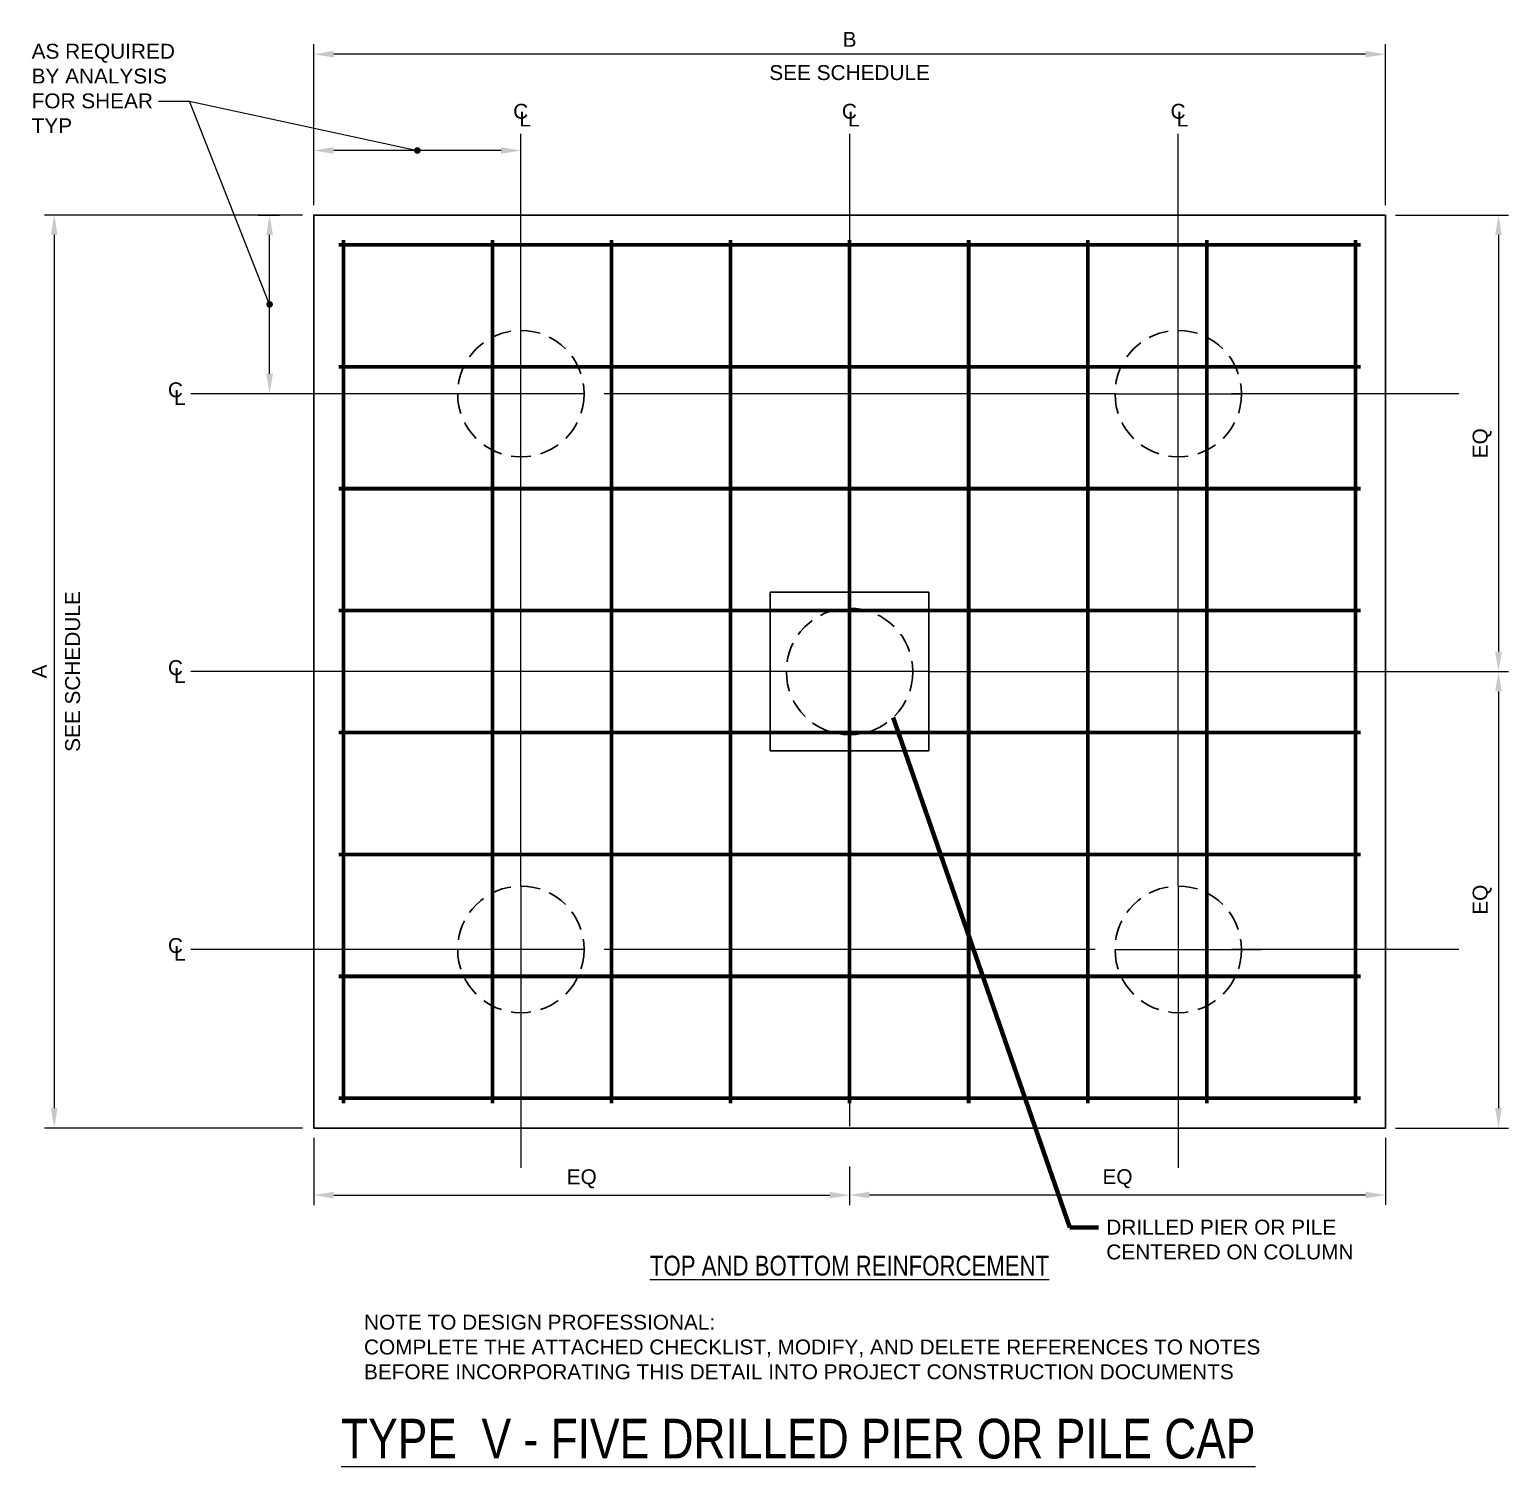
# Model space of a CAD drawing. Header units: inches. Extents: x -73 to 81, y 1208 to 1448.
# Drawn here: x -73.3 to 75.8, y 1207.6 to 1352.4 of the extents above; entities that cross this region are included whole.
import ezdxf

# ---------------------------------------------------------------- set-up
doc = ezdxf.new("R2010")
doc.units = ezdxf.units.IN
doc.header["$LTSCALE"] = 5
doc.header["$MEASUREMENT"] = 0
for name, pattern in [('CENTER', [2, 1.25, -0.25, 0.25, -0.25]), ('CENTERX2', [4, 2.5, -0.5, 0.5, -0.5]), ('HIDDENX2', [0.75, 0.5, -0.25])]:
    doc.linetypes.add(name, pattern=pattern)
for name, color, linetype, lineweight in [('S-ANNO-DIMS', 1, 'Continuous', 20), ('S-ANNO-TEXT', 7, 'Continuous', 20), ('S-DETL', 3, 'Continuous', 30), ('S-GRID', 9, 'CENTER', 20)]:
    doc.layers.add(name, color=color, linetype=linetype, lineweight=lineweight)
doc.styles.add('Romans', font='arial.ttf')
doc.dimstyles.get("Standard").update_dxf_attribs({"dimtxt": 0.18, "dimasz": 0.18, "dimexe": 0.18, "dimexo": 0.0625, "dimgap": 0.09, "dimtad": 0, "dimtih": 1, "dimtoh": 1, "dimdec": 4, "dimzin": 0, "dimdsep": 46, "dimtxsty": 'Standard', "dimcen": 0.09, "dimadec": 0, "dimazin": 0, "dimtfac": 1, "dimtdec": 4, "dimtofl": 0, "dimtmove": 0, "dimatfit": 3, "dimfxl": 1, "dimtolj": 1, "dimtzin": 0, "dimarcsym": 0})

# ---------------------------------------------------------------- blocks, each defined once
blk = doc.blocks.new('*D3')
at = {"layer": 'Defpoints', "color": 0, "transparency": 16777216}
for p in [(-44.77, 1333.71), (-70.78, 1241.71), (-44.77, 1241.71)]:
    blk.add_point(p, dxfattribs=at)
at = {"layer": 'S-ANNO-DIMS', "transparency": 16777216}
for p, q in [((-45.77, 1333.71), (-71.78, 1333.71)), ((-70.78, 1331.71), (-70.78, 1243.71)), ((-45.77, 1241.71), (-71.78, 1241.71))]:
    blk.add_line(p, q, dxfattribs=at)
for points in [[(-71.12, 1331.71), (-70.45, 1331.71), (-70.78, 1333.71)], [(-71.12, 1243.71), (-70.45, 1243.71), (-70.78, 1241.71)]]:
    blk.add_solid(points, dxfattribs=at)
at = {"layer": 'S-ANNO-DIMS', "transparency": 16777216, "insert": (-72.28, 1287.71), "char_height": 1.5, "attachment_point": 5, "rotation": 90, "style": 'Romans'}
blk.add_mtext('\\A1;A', dxfattribs=at)
blk = doc.blocks.new('*D4')
at = {"layer": 'Defpoints', "color": 0, "transparency": 16777216}
for p in [(-44.62, 1349.91), (-44.62, 1333.71), (63.38, 1333.71)]:
    blk.add_point(p, dxfattribs=at)
at = {"layer": 'S-ANNO-DIMS', "transparency": 16777216}
for p, q in [((-44.62, 1334.71), (-44.62, 1350.91)), ((63.38, 1334.71), (63.38, 1350.91)), ((61.38, 1349.91), (-42.62, 1349.91))]:
    blk.add_line(p, q, dxfattribs=at)
for points in [[(-42.62, 1350.25), (-42.62, 1349.58), (-44.62, 1349.91)], [(61.38, 1350.25), (61.38, 1349.58), (63.38, 1349.91)]]:
    blk.add_solid(points, dxfattribs=at)
at = {"layer": 'S-ANNO-DIMS', "transparency": 16777216, "insert": (9.38, 1351.41), "char_height": 1.5, "attachment_point": 5, "style": 'Romans'}
blk.add_mtext('\\A1;B', dxfattribs=at)
blk = doc.blocks.new('*D5')
at = {"layer": 'Defpoints', "color": 0, "transparency": 16777216}
for p in [(-44.62, 1340.21), (-44.62, 1339.76), (-23.75, 1337)]:
    blk.add_point(p, dxfattribs=at)
at = {"layer": 'S-ANNO-DIMS', "transparency": 16777216}
blk.add_line((-25.75, 1340.21), (-42.62, 1340.21), dxfattribs=at)
for points in [[(-42.62, 1340.55), (-42.62, 1339.88), (-44.62, 1340.21)], [(-25.75, 1340.55), (-25.75, 1339.88), (-23.75, 1340.21)]]:
    blk.add_solid(points, dxfattribs=at)
at = {"layer": 'S-ANNO-DIMS', "transparency": 16777216, "insert": (-34.19, 1341.71), "char_height": 1.5, "attachment_point": 5, "style": 'Romans'}
blk.add_mtext('\\A1;  ', dxfattribs=at)
blk = doc.blocks.new('*D7')
at = {"layer": 'Defpoints', "color": 0, "transparency": 16777216}
for p in [(63.38, 1333.71), (74.78, 1287.71), (74.78, 1287.71)]:
    blk.add_point(p, dxfattribs=at)
at = {"layer": 'S-ANNO-DIMS', "transparency": 16777216}
for p, q in [((64.38, 1333.71), (75.78, 1333.71)), ((74.78, 1331.71), (74.78, 1289.71))]:
    blk.add_line(p, q, dxfattribs=at)
for points in [[(74.44, 1331.71), (75.11, 1331.71), (74.78, 1333.71)], [(74.44, 1289.71), (75.11, 1289.71), (74.78, 1287.71)]]:
    blk.add_solid(points, dxfattribs=at)
at = {"layer": 'S-ANNO-DIMS', "transparency": 16777216, "insert": (73.13, 1310.71), "char_height": 1.5, "attachment_point": 5, "rotation": 90, "style": 'Romans'}
blk.add_mtext('\\A1;EQ', dxfattribs=at)
blk = doc.blocks.new('*D0')
at = {"layer": 'Defpoints', "color": 0, "transparency": 16777216}
for p in [(74.78, 1287.71), (63.38, 1241.71), (74.78, 1241.71)]:
    blk.add_point(p, dxfattribs=at)
at = {"layer": 'S-ANNO-DIMS', "transparency": 16777216}
for p, q in [((74.78, 1285.71), (74.78, 1243.71)), ((64.38, 1241.71), (75.78, 1241.71))]:
    blk.add_line(p, q, dxfattribs=at)
for points in [[(74.44, 1285.71), (75.11, 1285.71), (74.78, 1287.71)], [(74.44, 1243.71), (75.11, 1243.71), (74.78, 1241.71)]]:
    blk.add_solid(points, dxfattribs=at)
at = {"layer": 'S-ANNO-DIMS', "transparency": 16777216, "insert": (73.13, 1264.71), "char_height": 1.5, "attachment_point": 5, "rotation": 90, "style": 'Romans'}
blk.add_mtext('\\A1;EQ', dxfattribs=at)
blk = doc.blocks.new('*D1')
at = {"layer": 'Defpoints', "color": 0, "transparency": 16777216}
for p in [(-44.62, 1241.71), (9.38, 1238.82), (9.38, 1234.95)]:
    blk.add_point(p, dxfattribs=at)
at = {"layer": 'S-ANNO-DIMS', "transparency": 16777216}
for p, q in [((-44.62, 1240.71), (-44.62, 1233.95)), ((9.38, 1237.82), (9.38, 1233.95)), ((-42.62, 1234.95), (7.38, 1234.95))]:
    blk.add_line(p, q, dxfattribs=at)
for points in [[(-42.62, 1235.28), (-42.62, 1234.61), (-44.62, 1234.95)], [(7.38, 1235.28), (7.38, 1234.61), (9.38, 1234.95)]]:
    blk.add_solid(points, dxfattribs=at)
at = {"layer": 'S-ANNO-DIMS', "transparency": 16777216, "insert": (-17.62, 1236.59), "char_height": 1.5, "attachment_point": 5, "style": 'Romans'}
blk.add_mtext('\\A1;EQ', dxfattribs=at)
blk = doc.blocks.new('*D2')
at = {"layer": 'Defpoints', "color": 0, "transparency": 16777216}
for p in [(63.38, 1241.71), (9.38, 1238.82), (63.38, 1234.96)]:
    blk.add_point(p, dxfattribs=at)
at = {"layer": 'S-ANNO-DIMS', "transparency": 16777216}
for p, q in [((63.38, 1240.71), (63.38, 1233.96)), ((9.38, 1237.82), (9.38, 1233.96)), ((11.38, 1234.96), (61.38, 1234.96))]:
    blk.add_line(p, q, dxfattribs=at)
for points in [[(11.38, 1235.29), (11.38, 1234.63), (9.38, 1234.96)], [(61.38, 1235.29), (61.38, 1234.63), (63.38, 1234.96)]]:
    blk.add_solid(points, dxfattribs=at)
at = {"layer": 'S-ANNO-DIMS', "transparency": 16777216, "insert": (36.38, 1236.6), "char_height": 1.5, "attachment_point": 5, "style": 'Romans'}
blk.add_mtext('\\A1;EQ', dxfattribs=at)
blk = doc.blocks.new('*D13')
at = {"layer": 'Defpoints', "color": 0, "transparency": 16777216}
for p in [(-51.28, 1333.71), (-49.08, 1333.71), (-44.62, 1315.71)]:
    blk.add_point(p, dxfattribs=at)
at = {"layer": 'S-ANNO-DIMS', "transparency": 16777216}
for p, q in [((-50.28, 1333.71), (-48.08, 1333.71)), ((-49.08, 1317.71), (-49.08, 1331.71))]:
    blk.add_line(p, q, dxfattribs=at)
for points in [[(-49.41, 1331.71), (-48.74, 1331.71), (-49.08, 1333.71)], [(-49.41, 1317.71), (-48.74, 1317.71), (-49.08, 1315.71)]]:
    blk.add_solid(points, dxfattribs=at)

msp = doc.modelspace()

# ---------------------------------------------------------------- linework, layer by layer
at = {"layer": 'S-ANNO-DIMS'}
for p, q in [((-60.2642373, 1345.1769438), (-57.1598717, 1345.1769438)), ((-49.0772012, 1324.7066555), (-57.1598717, 1345.1769438)), ((-57.1598717, 1345.1769438), (-34.1858263, 1340.2146911))]:
    msp.add_line(p, q, dxfattribs=at)
at = {"layer": 'S-ANNO-DIMS', "const_width": 0.3333333}
for points in [[(-34.3524929, 1340.2146911, 1), (-34.0191596, 1340.2146911, 1)], [(-49.2438679, 1324.7066555, 1), (-48.9105345, 1324.7066555, 1)]]:
    msp.add_lwpolyline(points, format="xyb", close=True, dxfattribs=at)
at = {"layer": 'S-DETL'}
for p, q in [((1.3769096, 1295.7066555), (1.3769096, 1279.7066555)), ((17.3769096, 1295.7066555), (1.3769096, 1295.7066555)), ((17.3769096, 1295.7066555), (17.3769096, 1279.7066555)), ((17.3769096, 1279.7066555), (1.3769096, 1279.7066555))]:
    msp.add_line(p, q, dxfattribs=at)
msp.add_lwpolyline([(63.3769096, 1333.7066555), (-44.6230904, 1333.7066555), (-44.6230904, 1241.7066555), (63.3769096, 1241.7066555), (63.3769096, 1333.7066555)], dxfattribs=at)
at = {"layer": 'S-DETL', "const_width": 0.375}
for points in [[(-41.6230904, 1244.2066555), (-41.6230904, 1331.2066555)], [(-26.6230904, 1244.2066555), (-26.6230904, 1331.2066555)], [(-14.6230904, 1244.2066555), (-14.6230904, 1331.2066555)], [(-2.6230904, 1244.2066555), (-2.6230904, 1331.2066555)], [(9.3769096, 1244.2066555), (9.3769096, 1331.2066555)], [(21.3769096, 1244.2066555), (21.3769096, 1331.2066555)], [(33.3769096, 1244.2066555), (33.3769096, 1331.2066555)], [(45.3769096, 1244.2066555), (45.3769096, 1331.2066555)], [(60.3769096, 1244.2066555), (60.3769096, 1331.2066555)], [(-42.1230904, 1330.7066555), (60.8769096, 1330.7066555)], [(-42.1230904, 1318.4209413), (60.8769096, 1318.4209413)], [(-42.1230904, 1306.135227), (60.8769096, 1306.135227)], [(-42.1230904, 1293.8495127), (60.8769096, 1293.8495127)], [(-42.1230904, 1281.5637984), (60.8769096, 1281.5637984)], [(-42.1230904, 1269.2780841), (60.8769096, 1269.2780841)], [(-42.1230904, 1256.9923698), (60.8769096, 1256.9923698)], [(-42.1230904, 1256.9923698), (60.8769096, 1256.9923698)], [(-42.1230904, 1244.7066555), (60.8769096, 1244.7066555)]]:
    msp.add_lwpolyline(points, dxfattribs=at)
at = {"layer": 'S-DETL', "linetype": 'HIDDENX2', "ltscale": 0.8}
for centre in [(-23.7485621, 1315.7066555), (42.5023813, 1315.7066555), (9.3769096, 1287.7066555), (-23.7485621, 1259.7066555), (42.5023813, 1259.7066555)]:
    msp.add_circle(centre, 6.375, dxfattribs=at)
at = {"layer": 'S-DETL'}
for p in [(-27.1728292, 1318.4209413), (-27.1728292, 1306.135227), (-27.1728292, 1293.8495127), (-27.1728292, 1281.5637984), (-27.1728292, 1269.2780841), (-27.1728292, 1256.9923698), (-27.1728292, 1256.9923698)]:
    msp.add_point(p, dxfattribs=at)
at = {"layer": 'S-GRID', "linetype": 'CENTERX2', "lineweight": 18, "ltscale": 8}
for p, q in [((-23.7485621, 1331.6441555), (-23.7485621, 1341.8813578)), ((9.3769096, 1341.8813578), (9.3769096, 1233.960592)), ((42.5023813, 1331.6441555), (42.5023813, 1341.8813578)), ((-23.7485621, 1321.4069533), (-23.7485621, 1331.6441555)), ((42.5023813, 1321.4069533), (42.5023813, 1331.6441555)), ((-23.7485621, 1309.3316555), (-23.7485621, 1322.0816555)), ((42.5023813, 1309.3316555), (42.5023813, 1322.0816555)), ((-32.1235621, 1315.7066555), (-57.0226982, 1315.7066555)), ((-30.1235621, 1315.7066555), (-32.1235621, 1315.7066555)), ((-17.3735621, 1315.7066555), (-30.1235621, 1315.7066555)), ((34.1273813, 1315.7066555), (-15.3735621, 1315.7066555)), ((36.1273813, 1315.7066555), (34.1273813, 1315.7066555)), ((36.1273813, 1315.7066555), (48.8773813, 1315.7066555)), ((70.7765174, 1315.7066555), (47.8773813, 1315.7066555)), ((-23.7485621, 1266.0816555), (-23.7485621, 1309.3316555)), ((42.5023813, 1266.0816555), (42.5023813, 1309.3316555)), ((-30.1235621, 1287.7066555), (-57.0226982, 1287.7066555)), ((-17.3735621, 1287.7066555), (-30.1235621, 1287.7066555)), ((1.3769096, 1287.7066555), (-19.2478546, 1287.7066555)), ((17.3769096, 1287.7066555), (1.3769096, 1287.7066555)), ((17.3769096, 1287.7066555), (38.0016737, 1287.7066555)), ((36.1273813, 1287.7066555), (48.8773813, 1287.7066555)), ((48.8773813, 1287.7066555), (75.7765174, 1287.7066555)), ((-23.7485621, 1266.0816555), (-23.7485621, 1253.3316555)), ((42.5023813, 1266.0816555), (42.5023813, 1253.3316555)), ((-32.1235621, 1259.7066555), (-57.0226982, 1259.7066555)), ((-30.1235621, 1259.7066555), (-32.1235621, 1259.7066555)), ((-17.3735621, 1259.7066555), (-30.1235621, 1259.7066555)), ((34.1273813, 1259.7066555), (-15.3735621, 1259.7066555)), ((36.1273813, 1259.7066555), (48.8773813, 1259.7066555)), ((70.7765174, 1259.7066555), (47.8773813, 1259.7066555)), ((48.8773813, 1259.7066555), (50.8773813, 1259.7066555)), ((-23.7485621, 1253.3316555), (-23.7485621, 1244.7066555)), ((42.5023813, 1253.3316555), (42.5023813, 1244.7066555)), ((-23.7485621, 1247.5816555), (-23.7485621, 1237.7066555)), ((42.5023813, 1247.5816555), (42.5023813, 1237.7066555))]:
    msp.add_line(p, q, dxfattribs=at)

# ---------------------------------------------------------------- texts
at = {"layer": 'S-ANNO-DIMS', "char_height": 1.499999989, "style": 'Romans'}
for s, insert, attachment_point in [('\\A1;AS REQUIRED \\PBY ANALYSIS \\PFOR SHEAR\\PTYP', (-73.0601612, 1350.9646429), 1), ('\\A1;SEE SCHEDULE', (9.3769096, 1348.053036), 5)]:
    msp.add_mtext(s, dxfattribs=dict(at, insert=insert, attachment_point=attachment_point))
at = {"layer": 'S-ANNO-DIMS', "insert": (-68.9251567, 1287.7066555), "char_height": 1.499999989, "attachment_point": 5, "rotation": 90, "style": 'Romans'}
msp.add_mtext('\\A1;SEE SCHEDULE', dxfattribs=at)
at = {"layer": 'S-ANNO-TEXT', "style": 'Romans', "width": 0.8}
msp.add_text('%%UTOP AND BOTTOM REINFORCEMENT', height=2, dxfattribs=at).set_placement((-10.7436907, 1226.8412505))
at = {"layer": 'S-ANNO-TEXT', "char_height": 1.49999999, "width": 39.884172245, "attachment_point": 1, "style": 'Romans'}
for s, insert in [('\\A1;C', (-24.5244724, 1344.9155355)), ('\\A1;C', (8.6009993, 1344.9155355)), ('\\A1;C', (41.726471, 1344.9155355)), ('\\A1;L', (-23.909896, 1344.1313578)), ('\\A1;L', (9.2155757, 1344.1313578)), ('\\A1;L', (42.3410474, 1344.1313578)), ('\\A1;C', (-59.3245189, 1316.8487444)), ('\\A1;L', (-58.7099424, 1316.0645666)), ('\\A1;C', (-59.3245189, 1288.8487444)), ('\\A1;L', (-58.7099424, 1288.0645666)), ('\\A1;C', (-59.3245189, 1260.8487444)), ('\\A1;L', (-58.7099424, 1260.0645666))]:
    msp.add_mtext(s, dxfattribs=dict(at, insert=insert))
at = {"layer": 'S-ANNO-TEXT', "style": 'Romans'}
for s, insert, char_height, attachment_point in [('\\A1;DRILLED PIER OR PILE\\PCENTERED ON COLUMN ', (35.248936, 1232.4728633), 1.499999989, 1), ('NOTE TO DESIGN PROFESSIONAL: \\PCOMPLETE THE ATTACHED CHECKLIST, MODIFY, AND DELETE REFERENCES TO NOTES \\PBEFORE INCORPORATING THIS DETAIL INTO PROJECT CONSTRUCTION DOCUMENTS', (-39.5629717, 1216.3718987), 1.499999989, 7), ('{\\W0.8;\\LTYPE  V - FIVE DRILLED PIER OR PILE CAP}', (-41.8744823, 1212.4090746), 4, 1)]:
    msp.add_mtext(s, dxfattribs=dict(at, insert=insert, char_height=char_height, attachment_point=attachment_point))

# ---------------------------------------------------------------- dimensions: what is measured, and where the dimension line sits
at = {"layer": 'S-ANNO-DIMS'}
for base, p1, p2, angle, text, override, picture, middle in [((-44.6230904, 1349.9119492), (63.3769096, 1333.7066555), (-44.6230904, 1333.7066555), 180, 'B', {"dimscale": 16, "dimtxt": 0.09375, "dimasz": 0.125, "dimexe": 0.0625, "dimgap": 0.0625, "dimtih": 0, "dimtoh": 0, "dimdec": 5, "dimlfac": 1, "dimrnd": 0.03125, "dimzin": 7, "dimlunit": 4, "dimtxsty": 'Romans', "dimcen": 0.125, "dimclrd": 256, "dimclre": 256, "dimclrt": 256, "dimadec": 4, "dimtdec": 5, "dimtofl": 1, "dimtvp": 1, "dimfrac": 2, "dimtzin": 3, "dimlwd": 65535, "dimlwe": 65535}, '*D4', (9.3769096, 1349.9119492)), ((-44.6230904, 1340.2146911), (-23.7485621, 1336.9952301), (-44.6230904, 1339.7550193), 180, '  ', {"dimscale": 16, "dimtxt": 0.09375, "dimasz": 0.125, "dimexe": 0.0625, "dimgap": 0.0625, "dimtih": 0, "dimtoh": 0, "dimdec": 5, "dimlfac": 1, "dimrnd": 0.03125, "dimzin": 7, "dimlunit": 4, "dimtxsty": 'Romans', "dimcen": 0.125, "dimse1": 1, "dimse2": 1, "dimclrd": 256, "dimclre": 256, "dimclrt": 256, "dimadec": 4, "dimtdec": 5, "dimtofl": 1, "dimtvp": 1, "dimfrac": 2, "dimtzin": 3, "dimlwd": 65535, "dimlwe": 65535}, '*D5', (-34.1858263, 1340.2146911)), ((-70.7840698, 1241.7066555), (-44.7712487, 1333.7066555), (-44.7712487, 1241.7066555), 270, 'A', {"dimscale": 16, "dimtxt": 0.09375, "dimasz": 0.125, "dimexe": 0.0625, "dimgap": 0.0625, "dimtih": 0, "dimtoh": 0, "dimdec": 5, "dimlfac": 1, "dimrnd": 0.03125, "dimzin": 7, "dimlunit": 4, "dimtxsty": 'Romans', "dimcen": 0.125, "dimclrd": 256, "dimclre": 256, "dimclrt": 256, "dimadec": 4, "dimtdec": 5, "dimtofl": 1, "dimtvp": 1, "dimfrac": 2, "dimtzin": 3, "dimlwd": 65535, "dimlwe": 65535}, '*D3', (-70.7840698, 1287.7066555)), ((-49.0772012, 1333.7066555), (-44.6230904, 1315.7066555), (-51.2837295, 1333.7066555), 90, ' ', {"dimscale": 16, "dimtxt": 0.09375, "dimasz": 0.125, "dimexe": 0.0625, "dimgap": 0.0625, "dimtih": 0, "dimtoh": 0, "dimdec": 5, "dimlfac": 1, "dimrnd": 0.03125, "dimzin": 7, "dimlunit": 4, "dimtxsty": 'Romans', "dimcen": 0.125, "dimse1": 1, "dimclrd": 256, "dimclre": 256, "dimclrt": 256, "dimadec": 4, "dimtdec": 5, "dimtofl": 1, "dimtvp": 1, "dimfrac": 2, "dimtzin": 3, "dimlwd": 65535, "dimlwe": 65535}, '*D13', (-49.0772012, 1324.306479)), ((74.7765174, 1287.7066555), (63.3769096, 1333.7066555), (74.7765174, 1287.7066555), 270, 'EQ', {"dimscale": 16, "dimtxt": 0.09375, "dimasz": 0.125, "dimexe": 0.0625, "dimgap": 0.0625, "dimtih": 0, "dimtoh": 0, "dimdec": 5, "dimlfac": 1, "dimrnd": 0.03125, "dimzin": 7, "dimlunit": 4, "dimtxsty": 'Romans', "dimcen": 0.125, "dimclrd": 256, "dimclre": 256, "dimclrt": 256, "dimadec": 4, "dimtdec": 5, "dimtofl": 1, "dimtvp": 1, "dimfrac": 2, "dimtzin": 3, "dimlwd": 65535, "dimlwe": 65535}, '*D7', (74.7765174, 1310.7066555)), ((74.7765174, 1241.7066555), (74.7765174, 1287.7066555), (63.3769096, 1241.7066555), 270, 'EQ', {"dimscale": 16, "dimtxt": 0.09375, "dimasz": 0.125, "dimexe": 0.0625, "dimgap": 0.0625, "dimtih": 0, "dimtoh": 0, "dimdec": 5, "dimlfac": 1, "dimrnd": 0.03125, "dimzin": 7, "dimlunit": 4, "dimtxsty": 'Romans', "dimcen": 0.125, "dimclrd": 256, "dimclre": 256, "dimclrt": 256, "dimadec": 4, "dimtdec": 5, "dimtofl": 1, "dimtvp": 1, "dimfrac": 2, "dimtzin": 3, "dimlwd": 65535, "dimlwe": 65535}, '*D0', (74.7765174, 1264.7066555))]:
    dim = msp.add_linear_dim(base=base, p1=p1, p2=p2, angle=angle, text=text, dimstyle='Standard', override=override, dxfattribs=at)
    dim.commit()
    dim.dimension.update_dxf_attribs({"geometry": picture, "text_midpoint": middle, "dimtype": 128})
for base, p1, p2, picture, middle in [((9.3769096, 1234.9462982), (-44.6230904, 1241.7066555), (9.3769096, 1238.8197246), '*D1', (-17.6230904, 1234.9462982)), ((63.3769096, 1234.960592), (9.3769096, 1238.8197246), (63.3769096, 1241.7066555), '*D2', (36.3769096, 1234.960592))]:
    dim = msp.add_linear_dim(base=base, p1=p1, p2=p2, text='EQ', dimstyle='Standard', override={"dimscale": 16, "dimtxt": 0.09375, "dimasz": 0.125, "dimexe": 0.0625, "dimgap": 0.0625, "dimtih": 0, "dimtoh": 0, "dimdec": 5, "dimlfac": 1, "dimrnd": 0.03125, "dimzin": 7, "dimlunit": 4, "dimtxsty": 'Romans', "dimcen": 0.125, "dimclrd": 256, "dimclre": 256, "dimclrt": 256, "dimadec": 4, "dimtdec": 5, "dimtofl": 1, "dimtvp": 1, "dimfrac": 2, "dimtzin": 3, "dimlwd": 65535, "dimlwe": 65535}, dxfattribs=at)
    dim.commit()
    dim.dimension.update_dxf_attribs({"geometry": picture, "text_midpoint": middle, "dimtype": 128})

# ---------------------------------------------------------------- leaders
at = {"layer": 'S-ANNO-TEXT'}
msp.add_leader([(13.7707473, 1283.087693), (31.5707715, 1231.6967719), (34.4728446, 1231.6967719)], dimstyle='Standard', override={"dimscale": 16, "dimtxt": 0.09375, "dimasz": 0.125, "dimexe": 0.0625, "dimgap": 0.0625, "dimtad": 0, "dimtih": 0, "dimtoh": 0, "dimdec": 5, "dimlfac": 16, "dimrnd": 0.03125, "dimzin": 7, "dimlunit": 4, "dimtxsty": 'Romans', "dimcen": 0.125, "dimclrd": 256, "dimclre": 256, "dimclrt": 256, "dimadec": 4, "dimtdec": 5, "dimtofl": 1, "dimtvp": 1, "dimfrac": 2, "dimtzin": 3, "dimlwd": 65535, "dimlwe": 65535}, dxfattribs=at)

doc.saveas('drawing.dxf')
